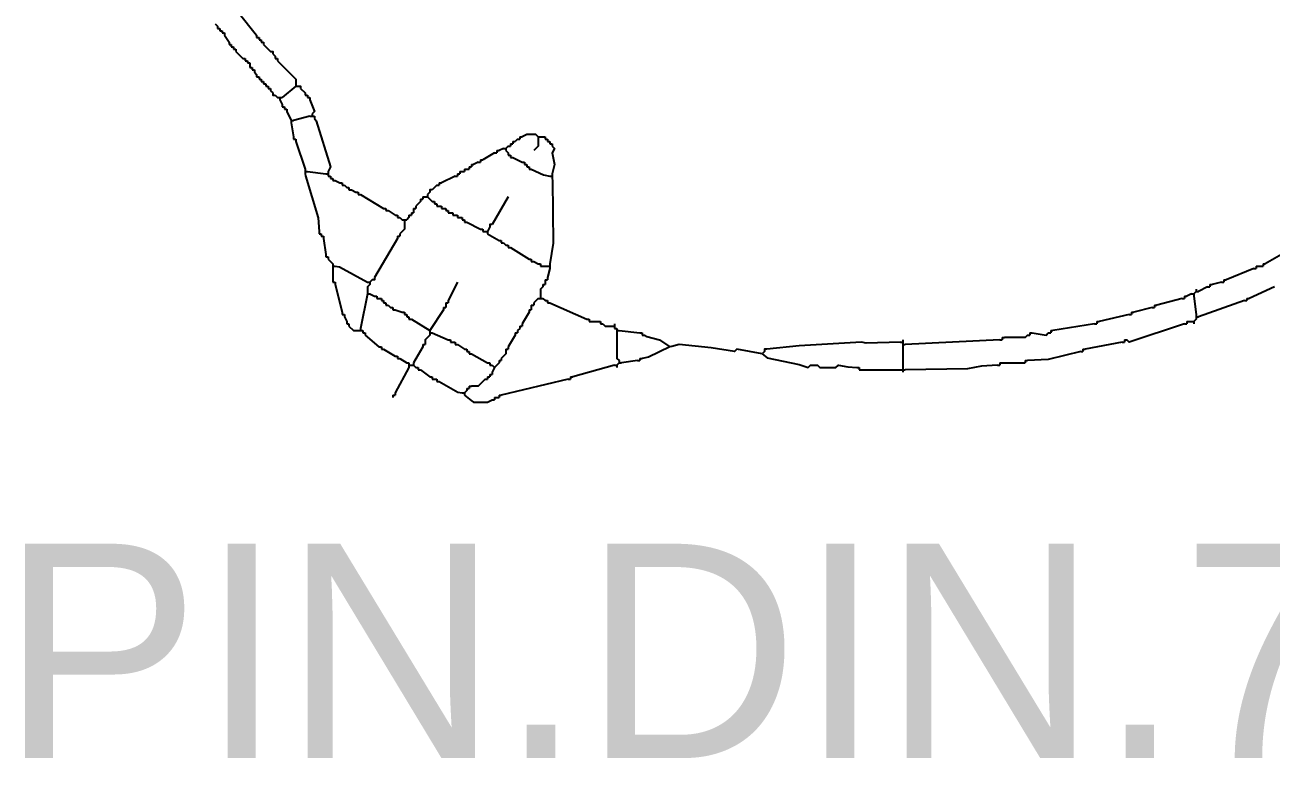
# Model space of a CAD drawing. Header units: millimetres. Extents: x -78 to 6757, y -2226 to 2184.
# Drawn here: x 1896.39 to 1931.27, y 1477.87 to 1498.48 of the extents above; entities that cross this region are included whole.
import ezdxf

# ---------------------------------------------------------------- set-up
doc = ezdxf.new("R2010")
doc.units = ezdxf.units.MM
doc.layers.add('LAYER_0', color=7, linetype='Continuous')
doc.styles.get("Standard").update_dxf_attribs({"font": 'TIMES.TTF'})
doc.linetypes.add('ZIPPED_TUBE', pattern='A,0.0001,-0.25,["~",Standard,S=1,R=0,X=-0.3,Y=-0.6],-0.25', length=0.5001)

# ---------------------------------------------------------------- blocks, each defined once
blk = doc.blocks.new('A$C31814A24')
at = {"color": 7, "linetype": 'Continuous'}
for points in [[(4.015, 7.8), (4.384, 7.338)], [(3.554, 7.569), (3.6, 7.523)], [(3.6, 7.523), (3.6, 7.477)], [(3.6, 7.477), (3.646, 7.477)], [(3.646, 7.477), (3.646, 7.43)], [(3.646, 7.43), (3.692, 7.43)], [(3.692, 7.43), (3.692, 7.384)], [(3.692, 7.384), (3.738, 7.384)], [(3.738, 7.384), (3.738, 7.338)], [(3.738, 7.338), (3.831, 7.2)], [(4.384, 7.338), (4.384, 7.292)], [(4.384, 7.292), (4.431, 7.292)], [(4.431, 7.292), (4.431, 7.246)], [(4.431, 7.246), (4.477, 7.246)], [(4.477, 7.246), (4.477, 7.2)], [(3.831, 7.2), (3.831, 7.154)], [(3.831, 7.154), (3.877, 7.154)], [(3.877, 7.154), (3.877, 7.107)], [(3.877, 7.107), (3.923, 7.107)], [(3.923, 7.107), (3.923, 7.061)], [(3.923, 7.061), (3.969, 7.061)], [(3.969, 7.061), (3.969, 7.015)], [(3.969, 7.015), (4.108, 6.877)], [(4.477, 7.2), (4.523, 7.2)], [(4.523, 7.2), (4.523, 7.154)], [(4.523, 7.154), (4.661, 7.015)], [(4.661, 7.015), (4.707, 7.015), (4.707, 6.969)], [(4.108, 6.877), (4.154, 6.877)], [(4.154, 6.877), (4.154, 6.83)], [(4.154, 6.83), (4.2, 6.83)], [(4.2, 6.83), (4.2, 6.784)], [(4.2, 6.784), (4.246, 6.784)], [(4.246, 6.784), (4.246, 6.738)], [(4.246, 6.738), (4.246, 6.692)], [(4.707, 6.969), (4.754, 6.923)], [(4.754, 6.923), (4.754, 6.877)], [(4.754, 6.877), (4.8, 6.877)], [(4.8, 6.877), (4.8, 6.83)], [(4.8, 6.83), (5.169, 6.461), (5.169, 6.369)], [(4.246, 6.692), (4.292, 6.692)], [(4.292, 6.692), (4.292, 6.646)], [(4.292, 6.646), (4.338, 6.646)], [(4.338, 6.646), (4.338, 6.6)], [(4.338, 6.6), (4.384, 6.554)], [(4.384, 6.554), (4.384, 6.507)], [(4.384, 6.507), (4.431, 6.507)], [(4.431, 6.507), (4.431, 6.461)], [(4.431, 6.461), (4.477, 6.461)], [(4.477, 6.461), (4.477, 6.415)], [(4.477, 6.415), (4.523, 6.415)], [(4.523, 6.415), (4.523, 6.369)], [(4.523, 6.369), (4.569, 6.369)], [(4.569, 6.369), (4.569, 6.323)], [(4.569, 6.323), (4.615, 6.323)], [(4.615, 6.323), (4.615, 6.277)], [(4.615, 6.277), (4.661, 6.277)], [(4.661, 6.277), (4.661, 6.23)], [(4.661, 6.23), (4.707, 6.184)], [(5.169, 6.323), (4.892, 6.092)], [(5.169, 6.369), (5.169, 6.323)], [(5.169, 6.323), (5.215, 6.323)], [(5.215, 6.323), (5.261, 6.323), (5.261, 6.277)], [(5.261, 6.277), (5.354, 6.184)], [(4.707, 6.184), (4.707, 6.138), (4.754, 6.138)], [(4.754, 6.138), (4.8, 6.092)], [(4.8, 6.092), (4.846, 6.092)], [(4.846, 6.092), (4.892, 6.092)], [(4.846, 6.092), (4.846, 6.046)], [(4.846, 6.046), (4.892, 5.954)], [(5.354, 6.184), (5.354, 6.138)], [(5.354, 6.138), (5.4, 6.138)], [(5.4, 6.138), (5.4, 6.092)], [(5.4, 6.092), (5.446, 6.092)], [(5.446, 6.092), (5.446, 6.046)], [(5.446, 6.046), (5.538, 5.815), (5.492, 5.769)], [(4.892, 5.954), (4.892, 5.907)], [(4.892, 5.907), (4.938, 5.907)], [(4.938, 5.907), (4.938, 5.861)], [(4.938, 5.861), (4.984, 5.861)], [(4.984, 5.861), (4.984, 5.815)], [(4.984, 5.815), (5.077, 5.631)], [(5.492, 5.769), (5.492, 5.723)], [(5.077, 5.631), (5.123, 5.631)], [(5.077, 5.631), (5.077, 5.584)], [(5.077, 5.584), (5.123, 5.307)], [(5.446, 5.723), (5.123, 5.631)], [(5.446, 5.723), (5.492, 5.723)], [(5.492, 5.723), (5.538, 5.723)], [(5.538, 5.723), (5.538, 5.677)], [(5.538, 5.677), (5.571, 5.626), (5.861, 4.707), (5.815, 4.615)], [(5.123, 5.307), (5.123, 5.261)], [(5.123, 5.261), (5.169, 5.261)], [(5.169, 5.261), (5.169, 5.215)], [(9.6, 5.261), (9.553, 5.215)], [(9.6, 5.261), (9.646, 5.261)], [(9.646, 5.307), (9.692, 5.307)], [(9.646, 5.307), (9.646, 5.261)], [(10.015, 5.307), (9.969, 5.354), (9.784, 5.354), (9.692, 5.307)], [(10.015, 5.261), (10.015, 5.123), (9.923, 5.031)], [(10.015, 5.307), (10.061, 5.307)], [(10.015, 5.307), (10.015, 5.261)], [(10.061, 5.307), (10.107, 5.307)], [(10.107, 5.307), (10.153, 5.307)], [(10.153, 5.307), (10.153, 5.261)], [(10.153, 5.261), (10.2, 5.261)], [(10.2, 5.261), (10.2, 5.215)], [(5.169, 5.215), (5.354, 4.661)], [(9.138, 4.984), (8.907, 4.846)], [(9.138, 4.984), (9.184, 4.984)], [(9.184, 5.031), (9.23, 5.031)], [(9.184, 5.031), (9.184, 4.984)], [(9.323, 5.077), (9.23, 5.031)], [(9.323, 5.077), (9.369, 5.077)], [(9.415, 5.123), (9.369, 5.077)], [(9.369, 5.077), (9.369, 5.031)], [(9.369, 5.031), (9.415, 4.984)], [(9.415, 5.123), (9.461, 5.123)], [(9.415, 4.984), (9.415, 4.938)], [(9.461, 5.169), (9.507, 5.169)], [(9.461, 5.169), (9.461, 5.123)], [(9.507, 5.215), (9.553, 5.215)], [(9.507, 5.215), (9.507, 5.169)], [(10.2, 5.215), (10.246, 5.215)], [(10.246, 5.215), (10.246, 5.169)], [(10.246, 5.169), (10.292, 5.169)], [(10.292, 5.169), (10.292, 5.123)], [(10.292, 5.123), (10.338, 5.077), (10.292, 4.984), (10.338, 4.754), (10.292, 4.569)], [(8.677, 4.754), (8.723, 4.754)], [(8.677, 4.754), (8.677, 4.707)], [(8.815, 4.8), (8.723, 4.754)], [(8.815, 4.8), (8.861, 4.8)], [(8.861, 4.846), (8.907, 4.846)], [(8.861, 4.846), (8.861, 4.8)], [(9.415, 4.938), (9.461, 4.938)], [(9.461, 4.938), (9.461, 4.892)], [(9.461, 4.892), (9.507, 4.892)], [(9.507, 4.892), (9.692, 4.8)], [(9.692, 4.8), (9.738, 4.8)], [(9.738, 4.8), (9.738, 4.754)], [(9.738, 4.754), (9.784, 4.754)], [(9.784, 4.754), (9.784, 4.707)], [(5.354, 4.661), (5.354, 4.615)], [(5.354, 4.615), (5.4, 4.615)], [(5.354, 4.615), (5.354, 4.569)], [(5.354, 4.569), (5.363, 4.527), (5.611, 3.689), (5.631, 3.415)], [(5.4, 4.615), (5.769, 4.569)], [(5.769, 4.569), (5.815, 4.569)], [(5.815, 4.615), (5.815, 4.569)], [(5.815, 4.569), (5.815, 4.523)], [(5.815, 4.523), (5.861, 4.523)], [(5.861, 4.523), (5.861, 4.477)], [(8.353, 4.523), (8.077, 4.384)], [(8.353, 4.523), (8.4, 4.523)], [(8.4, 4.569), (8.446, 4.569)], [(8.4, 4.569), (8.4, 4.523)], [(8.446, 4.615), (8.492, 4.615)], [(8.446, 4.615), (8.446, 4.569)], [(8.492, 4.615), (8.538, 4.615)], [(8.538, 4.661), (8.584, 4.661)], [(8.538, 4.661), (8.538, 4.615)], [(8.584, 4.661), (8.63, 4.661)], [(8.63, 4.707), (8.677, 4.707)], [(8.63, 4.707), (8.63, 4.661)], [(9.784, 4.707), (9.83, 4.707)], [(9.83, 4.707), (9.83, 4.661)], [(9.83, 4.661), (9.876, 4.661)], [(9.876, 4.661), (10.117, 4.547), (10.246, 4.523)], [(10.246, 4.523), (10.292, 4.523)], [(10.292, 4.569), (10.292, 4.523)], [(10.292, 4.523), (10.292, 4.477)], [(5.861, 4.477), (5.907, 4.477)], [(5.907, 4.477), (5.907, 4.431)], [(5.907, 4.431), (5.954, 4.431)], [(5.954, 4.431), (6.046, 4.384)], [(6.046, 4.384), (6.092, 4.384)], [(6.092, 4.384), (6.092, 4.338)], [(6.092, 4.338), (6.138, 4.338)], [(6.138, 4.338), (6.184, 4.292)], [(6.184, 4.292), (6.23, 4.292)], [(6.23, 4.292), (6.23, 4.246)], [(6.23, 4.246), (6.277, 4.246)], [(6.277, 4.246), (6.369, 4.2)], [(7.892, 4.246), (7.846, 4.246), (7.846, 4.2)], [(7.984, 4.338), (7.892, 4.246)], [(7.984, 4.338), (8.03, 4.338)], [(8.03, 4.384), (8.077, 4.384)], [(8.03, 4.384), (8.03, 4.338)], [(10.292, 4.477), (10.301, 4.435), (10.312, 3.182), (10.246, 2.769)], [(6.369, 4.2), (6.415, 4.2)], [(6.415, 4.2), (6.415, 4.154)], [(6.415, 4.154), (6.461, 4.154)], [(6.461, 4.154), (6.923, 3.877)], [(7.661, 4.015), (7.569, 3.923)], [(7.661, 4.061), (7.707, 4.061)], [(7.661, 4.061), (7.661, 4.015)], [(7.707, 4.108), (7.753, 4.108)], [(7.707, 4.108), (7.707, 4.061)], [(7.753, 4.108), (7.8, 4.108)], [(7.846, 4.2), (7.8, 4.154)], [(7.8, 4.154), (7.8, 4.108)], [(7.8, 4.108), (7.892, 4.015)], [(7.892, 4.015), (7.938, 4.015)], [(7.938, 4.015), (7.938, 3.969)], [(9.415, 4.108), (9.092, 3.554)], [(6.923, 3.877), (6.969, 3.877)], [(6.969, 3.877), (6.969, 3.831)], [(6.969, 3.831), (7.015, 3.831)], [(7.015, 3.831), (7.154, 3.738)], [(7.154, 3.738), (7.2, 3.738)], [(7.2, 3.738), (7.2, 3.692)], [(7.43, 3.738), (7.477, 3.738)], [(7.43, 3.738), (7.43, 3.692)], [(7.477, 3.784), (7.523, 3.784)], [(7.477, 3.784), (7.477, 3.738)], [(7.523, 3.877), (7.569, 3.877)], [(7.523, 3.877), (7.523, 3.831)], [(7.523, 3.831), (7.523, 3.784)], [(7.569, 3.923), (7.569, 3.877)], [(7.938, 3.969), (7.984, 3.969)], [(7.984, 3.969), (7.984, 3.923)], [(7.984, 3.923), (8.03, 3.923)], [(8.03, 3.923), (8.077, 3.923)], [(8.077, 3.923), (8.077, 3.877)], [(8.077, 3.877), (8.123, 3.877)], [(8.123, 3.877), (8.169, 3.877)], [(8.169, 3.877), (8.169, 3.831)], [(8.169, 3.831), (8.215, 3.831)], [(8.215, 3.831), (8.215, 3.784)], [(8.215, 3.784), (8.261, 3.784)], [(8.261, 3.784), (8.307, 3.784)], [(8.307, 3.784), (8.307, 3.738)], [(8.307, 3.738), (8.353, 3.738)], [(8.353, 3.738), (8.4, 3.738)], [(8.4, 3.738), (8.4, 3.692)], [(7.2, 3.692), (7.246, 3.692)], [(7.246, 3.692), (7.292, 3.646)], [(7.338, 3.6), (7.338, 3.461), (7.246, 3.369)], [(7.292, 3.646), (7.338, 3.646)], [(7.338, 3.646), (7.384, 3.646)], [(7.338, 3.646), (7.338, 3.6)], [(7.43, 3.692), (7.384, 3.646)], [(8.4, 3.692), (8.446, 3.692)], [(8.446, 3.692), (8.492, 3.692)], [(8.492, 3.692), (8.492, 3.646)], [(8.492, 3.646), (8.538, 3.646)], [(8.538, 3.646), (8.538, 3.6)], [(8.538, 3.6), (8.584, 3.6)], [(8.584, 3.6), (8.861, 3.461)], [(9.046, 3.508), (9, 3.415)], [(9.092, 3.554), (9.046, 3.554), (9.046, 3.508)], [(5.631, 3.415), (5.631, 3.369)], [(5.631, 3.369), (5.677, 3.369)], [(5.677, 3.369), (5.677, 3.323)], [(5.677, 3.323), (5.723, 3.323)], [(5.723, 3.323), (5.723, 3.277)], [(5.723, 3.277), (5.769, 2.954)], [(7.2, 3.277), (6.738, 2.492)], [(7.2, 3.323), (7.246, 3.323)], [(7.2, 3.323), (7.2, 3.277)], [(7.246, 3.369), (7.246, 3.323)], [(8.861, 3.461), (8.907, 3.461)], [(8.907, 3.461), (8.907, 3.415)], [(8.907, 3.415), (8.953, 3.415)], [(8.953, 3.415), (9, 3.415)], [(9, 3.415), (9, 3.369)], [(9, 3.369), (9.23, 3.231)], [(9.23, 3.231), (9.276, 3.231)], [(9.276, 3.231), (9.276, 3.184)], [(9.276, 3.184), (9.323, 3.184)], [(9.323, 3.184), (9.369, 3.138)], [(9.369, 3.138), (9.415, 3.138)], [(9.415, 3.138), (9.415, 3.092)], [(9.415, 3.092), (9.461, 3.092)], [(9.461, 3.092), (9.83, 2.861)], [(5.769, 2.954), (5.769, 2.908)], [(5.769, 2.908), (5.815, 2.908)], [(5.815, 2.908), (5.815, 2.861)], [(5.815, 2.861), (5.907, 2.769)], [(5.907, 2.769), (5.907, 2.723)], [(9.83, 2.861), (9.876, 2.861)], [(9.876, 2.861), (9.876, 2.815)], [(9.876, 2.815), (9.923, 2.815)], [(9.923, 2.815), (10.015, 2.769)], [(10.015, 2.769), (10.061, 2.769)], [(10.061, 2.769), (10.061, 2.723)], [(10.246, 2.769), (10.246, 2.723)], [(24.507, 2.769), (24.553, 2.769)], [(24.507, 2.769), (24.507, 2.723)], [(24.876, 2.954), (24.553, 2.769)], [(5.907, 2.723), (5.954, 2.723)], [(5.907, 2.723), (5.907, 2.677)], [(5.907, 2.677), (5.907, 2.446)], [(5.954, 2.723), (6.041, 2.709), (6.6, 2.4)], [(6.738, 2.492), (6.738, 2.446), (6.692, 2.446)], [(10.061, 2.723), (10.107, 2.723)], [(10.107, 2.723), (10.2, 2.723)], [(10.2, 2.723), (10.246, 2.723)], [(10.246, 2.677), (10.2, 2.492)], [(10.2, 2.492), (10.2, 2.446)], [(10.246, 2.723), (10.246, 2.677)], [(24.322, 2.677), (23.768, 2.446)], [(24.322, 2.677), (24.368, 2.677)], [(24.368, 2.723), (24.414, 2.723)], [(24.368, 2.723), (24.368, 2.677)], [(24.414, 2.723), (24.46, 2.723)], [(24.46, 2.723), (24.507, 2.723)], [(5.907, 2.446), (5.907, 2.4)], [(5.907, 2.4), (5.954, 2.4)], [(5.954, 2.4), (5.954, 2.354)], [(5.954, 2.354), (6.092, 1.8)], [(6.6, 2.4), (6.646, 2.4)], [(6.646, 2.354), (6.6, 2.308), (6.6, 2.215)], [(6.692, 2.446), (6.646, 2.4)], [(6.646, 2.4), (6.646, 2.354)], [(8.4, 2.4), (8.215, 2.031)], [(10.107, 2.308), (10.061, 2.261), (10.061, 2.123)], [(10.107, 2.354), (10.153, 2.354)], [(10.107, 2.354), (10.107, 2.308)], [(10.153, 2.446), (10.2, 2.446)], [(10.153, 2.446), (10.153, 2.4)], [(10.153, 2.4), (10.153, 2.354)], [(23.168, 2.261), (23.168, 2.215)], [(23.399, 2.308), (23.214, 2.215)], [(23.399, 2.308), (23.445, 2.308)], [(23.445, 2.354), (23.491, 2.354)], [(23.445, 2.354), (23.445, 2.308)], [(23.676, 2.4), (23.491, 2.354)], [(23.676, 2.4), (23.722, 2.4)], [(23.722, 2.446), (23.768, 2.446)], [(23.722, 2.446), (23.722, 2.4)], [(24.737, 2.308), (24.23, 2.077)], [(6.6, 2.169), (6.461, 1.477)], [(6.6, 2.215), (6.6, 2.169)], [(6.6, 2.169), (6.646, 2.169)], [(6.646, 2.169), (6.738, 2.123)], [(6.738, 2.123), (6.784, 2.123)], [(6.784, 2.123), (6.784, 2.077)], [(6.784, 2.077), (6.83, 2.077)], [(6.83, 2.077), (6.877, 2.077)], [(6.877, 2.077), (6.877, 2.031)], [(6.877, 2.031), (6.923, 2.031)], [(6.923, 2.031), (6.923, 1.985)], [(8.215, 2.031), (8.215, 1.985)], [(10.015, 2.077), (9.923, 1.985)], [(10.015, 2.077), (10.061, 2.077)], [(10.061, 2.123), (10.061, 2.077)], [(10.061, 2.077), (10.107, 2.077)], [(10.107, 2.077), (10.153, 2.031)], [(10.153, 2.031), (10.2, 2.031)], [(10.2, 2.031), (10.2, 1.985)], [(22.891, 2.077), (22.384, 1.938)], [(22.891, 2.077), (22.937, 2.077)], [(22.937, 2.123), (22.984, 2.123)], [(22.937, 2.123), (22.937, 2.077)], [(23.076, 2.169), (22.984, 2.123)], [(23.076, 2.169), (23.122, 2.169)], [(23.168, 2.215), (23.122, 2.169)], [(23.122, 2.169), (23.122, 2.123)], [(23.122, 2.123), (23.168, 1.754)], [(23.168, 2.215), (23.214, 2.215)], [(24.137, 2.031), (23.214, 1.708)], [(24.137, 2.031), (24.183, 2.031)], [(24.183, 2.077), (24.23, 2.077)], [(24.183, 2.077), (24.183, 2.031)], [(6.092, 1.8), (6.092, 1.754)], [(6.092, 1.754), (6.138, 1.754)], [(6.138, 1.754), (6.138, 1.708)], [(6.923, 1.985), (6.969, 1.985)], [(6.969, 1.985), (6.969, 1.938)], [(6.969, 1.938), (7.015, 1.938)], [(7.015, 1.938), (7.061, 1.892)], [(7.061, 1.892), (7.107, 1.892)], [(7.107, 1.892), (7.107, 1.846)], [(7.107, 1.846), (7.154, 1.846)], [(7.154, 1.846), (7.292, 1.8)], [(7.292, 1.8), (7.338, 1.8)], [(7.338, 1.8), (7.338, 1.754)], [(7.338, 1.754), (7.384, 1.754)], [(7.384, 1.754), (7.384, 1.708)], [(8.123, 1.846), (7.846, 1.431)], [(8.123, 1.892), (8.169, 1.892)], [(8.123, 1.892), (8.123, 1.846)], [(8.169, 1.985), (8.215, 1.985)], [(8.169, 1.985), (8.169, 1.938)], [(8.169, 1.938), (8.169, 1.892)], [(9.83, 1.8), (9.692, 1.569)], [(9.83, 1.846), (9.876, 1.846)], [(9.83, 1.846), (9.83, 1.8)], [(9.876, 1.938), (9.923, 1.938)], [(9.876, 1.938), (9.876, 1.892)], [(9.876, 1.892), (9.876, 1.846)], [(9.923, 1.985), (9.923, 1.938)], [(10.2, 1.985), (10.246, 1.985)], [(10.246, 1.985), (10.984, 1.661)], [(21.83, 1.754), (21.23, 1.615)], [(21.83, 1.754), (21.876, 1.754)], [(21.876, 1.8), (21.922, 1.8)], [(21.876, 1.8), (21.876, 1.754)], [(22.291, 1.892), (21.922, 1.8)], [(22.291, 1.892), (22.337, 1.892)], [(22.337, 1.938), (22.384, 1.938)], [(22.337, 1.938), (22.337, 1.892)], [(23.168, 1.754), (23.168, 1.708)], [(6.138, 1.708), (6.184, 1.615)], [(6.184, 1.615), (6.184, 1.569)], [(6.184, 1.569), (6.23, 1.569)], [(6.23, 1.569), (6.23, 1.523)], [(6.23, 1.523), (6.323, 1.431), (6.415, 1.431)], [(7.384, 1.708), (7.43, 1.708)], [(7.43, 1.708), (7.43, 1.661)], [(7.43, 1.661), (7.477, 1.661)], [(7.477, 1.661), (7.846, 1.431)], [(9.646, 1.523), (9.692, 1.523)], [(9.646, 1.523), (9.646, 1.477)], [(9.692, 1.569), (9.692, 1.523)], [(10.984, 1.661), (11.03, 1.661)], [(11.03, 1.661), (11.03, 1.615)], [(11.03, 1.615), (11.076, 1.615)], [(11.076, 1.615), (11.215, 1.615)], [(11.215, 1.615), (11.261, 1.615)], [(11.261, 1.615), (11.261, 1.569)], [(11.261, 1.569), (11.307, 1.569)], [(11.307, 1.569), (11.353, 1.523), (11.492, 1.523)], [(11.492, 1.523), (11.538, 1.523)], [(11.538, 1.569), (11.538, 1.523)], [(11.538, 1.523), (11.538, 1.477)], [(21.137, 1.569), (20.307, 1.431)], [(21.137, 1.569), (21.184, 1.569)], [(21.184, 1.615), (21.23, 1.615)], [(21.184, 1.615), (21.184, 1.569)], [(22.937, 1.569), (21.83, 1.2), (21.784, 1.246)], [(22.937, 1.569), (22.984, 1.569)], [(22.984, 1.615), (23.03, 1.615)], [(22.984, 1.615), (22.984, 1.569)], [(23.03, 1.615), (23.076, 1.615)], [(23.076, 1.615), (23.122, 1.615)], [(23.168, 1.661), (23.122, 1.615)], [(23.122, 1.615), (23.122, 1.569)], [(23.168, 1.708), (23.214, 1.708)], [(23.168, 1.708), (23.168, 1.661)], [(6.415, 1.431), (6.461, 1.431)], [(6.461, 1.477), (6.461, 1.431)], [(6.461, 1.431), (6.507, 1.431)], [(6.507, 1.431), (6.507, 1.385)], [(6.507, 1.385), (6.554, 1.385)], [(6.554, 1.385), (6.554, 1.338)], [(6.554, 1.338), (6.83, 1.108)], [(7.846, 1.338), (7.753, 1.246), (7.753, 1.2)], [(7.846, 1.431), (7.846, 1.385)], [(7.846, 1.385), (7.892, 1.385)], [(7.846, 1.385), (7.846, 1.338)], [(7.892, 1.385), (8.215, 1.246)], [(8.215, 1.246), (8.261, 1.246)], [(8.261, 1.246), (8.261, 1.2)], [(9.553, 1.338), (9.415, 1.108)], [(9.553, 1.385), (9.6, 1.385)], [(9.553, 1.385), (9.553, 1.338)], [(9.646, 1.477), (9.6, 1.431)], [(9.6, 1.431), (9.6, 1.385)], [(11.538, 1.477), (11.584, 1.477)], [(11.584, 1.477), (11.584, 1.431)], [(11.584, 1.431), (11.63, 1.431)], [(11.584, 1.431), (11.584, 1.385)], [(11.584, 1.385), (11.584, 0.877), (11.63, 0.831)], [(11.63, 1.431), (12.046, 1.385)], [(12.046, 1.385), (12.092, 1.385)], [(12.092, 1.385), (12.092, 1.338)], [(12.092, 1.338), (12.138, 1.338)], [(12.138, 1.338), (12.187, 1.312), (12.442, 1.245), (12.646, 1.108)], [(17.307, 1.246), (17.307, 1.2)], [(19.245, 1.246), (17.353, 1.154)], [(19.245, 1.246), (19.291, 1.246)], [(19.291, 1.292), (19.338, 1.292)], [(19.291, 1.292), (19.291, 1.246)], [(19.799, 1.338), (19.753, 1.292), (19.338, 1.292)], [(19.799, 1.338), (19.845, 1.338)], [(19.845, 1.385), (19.891, 1.385)], [(19.845, 1.385), (19.845, 1.338)], [(19.891, 1.385), (20.168, 1.338), (20.214, 1.385)], [(20.214, 1.385), (20.261, 1.385)], [(20.261, 1.431), (20.307, 1.431)], [(20.261, 1.431), (20.261, 1.385)], [(21.737, 1.246), (21.784, 1.246)], [(21.737, 1.246), (21.737, 1.2)], [(6.83, 1.108), (6.877, 1.108)], [(6.877, 1.108), (6.877, 1.061)], [(6.877, 1.061), (6.923, 1.061)], [(6.923, 1.061), (7.154, 0.923)], [(7.707, 1.108), (7.523, 0.785)], [(7.707, 1.154), (7.753, 1.154)], [(7.707, 1.154), (7.707, 1.108)], [(7.753, 1.2), (7.753, 1.154)], [(8.261, 1.2), (8.307, 1.2)], [(8.307, 1.2), (8.353, 1.2)], [(8.353, 1.2), (8.353, 1.154)], [(8.353, 1.154), (8.4, 1.154)], [(8.4, 1.154), (8.538, 1.061)], [(8.538, 1.061), (8.584, 1.061)], [(8.584, 1.061), (8.584, 1.015)], [(8.584, 1.015), (8.63, 1.015)], [(8.63, 1.015), (8.63, 0.969)], [(9.369, 1.015), (9.369, 0.969), (9.276, 0.877)], [(9.369, 1.061), (9.415, 1.061)], [(9.369, 1.061), (9.369, 1.015)], [(9.415, 1.108), (9.415, 1.061)], [(12.646, 1.108), (12.221, 0.901), (12.092, 0.877)], [(14.492, 0.969), (13.984, 1.061), (13.938, 1.015), (13.475, 1.086), (12.83, 1.154), (12.687, 1.117), (12.646, 1.108)], [(14.538, 1.015), (14.492, 0.969)], [(14.584, 1.061), (14.538, 1.061), (14.538, 1.015)], [(17.261, 1.2), (16.57, 1.178), (16.476, 1.2), (15.229, 1.129), (14.584, 1.061)], [(17.261, 1.2), (17.307, 1.2)], [(17.307, 1.2), (17.307, 1.154)], [(17.307, 1.154), (17.353, 1.154)], [(17.307, 1.154), (17.307, 1.108)], [(17.307, 1.108), (17.307, 0.692)], [(20.861, 1.015), (20.212, 0.851), (19.799, 0.831)], [(20.861, 1.015), (20.907, 1.015)], [(20.907, 1.061), (20.953, 1.061)], [(20.907, 1.061), (20.907, 1.015)], [(21.691, 1.2), (20.953, 1.061)], [(21.691, 1.2), (21.737, 1.2)], [(7.154, 0.923), (7.2, 0.923)], [(7.2, 0.923), (7.2, 0.877)], [(7.2, 0.877), (7.246, 0.877)], [(7.246, 0.877), (7.384, 0.785)], [(7.384, 0.785), (7.43, 0.785)], [(7.43, 0.785), (7.43, 0.738)], [(7.523, 0.785), (7.523, 0.738)], [(8.63, 0.969), (8.677, 0.969)], [(8.677, 0.969), (9, 0.785)], [(9, 0.785), (9.046, 0.785)], [(9.046, 0.785), (9.046, 0.738)], [(9.23, 0.785), (9.138, 0.692)], [(9.23, 0.831), (9.276, 0.831)], [(9.23, 0.831), (9.23, 0.785)], [(9.276, 0.877), (9.276, 0.831)], [(11.63, 0.785), (11.584, 0.738)], [(11.63, 0.831), (11.63, 0.785)], [(11.63, 0.785), (11.676, 0.785)], [(11.999, 0.831), (11.676, 0.785)], [(11.999, 0.831), (12.046, 0.831)], [(12.046, 0.877), (12.092, 0.877)], [(12.046, 0.877), (12.046, 0.831)], [(14.492, 0.969), (14.591, 0.888), (15.235, 0.752), (15.415, 0.692), (15.461, 0.738), (15.599, 0.738), (15.645, 0.692), (15.968, 0.692), (16.015, 0.738), (16.203, 0.71), (16.384, 0.692)], [(19.245, 0.785), (19.291, 0.785)], [(19.245, 0.785), (19.245, 0.738)], [(19.291, 0.785), (19.707, 0.785)], [(19.707, 0.785), (19.753, 0.785)], [(19.753, 0.831), (19.799, 0.831)], [(19.753, 0.831), (19.753, 0.785)], [(7.43, 0.692), (7.154, 0.185)], [(7.43, 0.738), (7.477, 0.738)], [(7.43, 0.738), (7.43, 0.692)], [(7.477, 0.738), (7.523, 0.738)], [(7.523, 0.738), (7.569, 0.692)], [(7.569, 0.692), (7.615, 0.692)], [(7.615, 0.692), (7.615, 0.646)], [(7.615, 0.646), (7.661, 0.646)], [(7.661, 0.646), (7.846, 0.508)], [(7.846, 0.508), (7.892, 0.508)], [(7.892, 0.508), (7.892, 0.462)], [(9, 0.508), (9.046, 0.508)], [(9, 0.508), (9, 0.462)], [(9.046, 0.738), (9.092, 0.738)], [(9.046, 0.554), (9.092, 0.554)], [(9.046, 0.554), (9.046, 0.508)], [(9.092, 0.738), (9.138, 0.692)], [(9.138, 0.692), (9.092, 0.6)], [(9.092, 0.6), (9.092, 0.554)], [(10.661, 0.508), (10.707, 0.508)], [(10.661, 0.508), (10.661, 0.462)], [(11.538, 0.738), (10.707, 0.508)], [(11.538, 0.738), (11.584, 0.738)], [(11.584, 0.738), (11.584, 0.692)], [(16.384, 0.692), (16.43, 0.692)], [(16.43, 0.692), (16.43, 0.646)], [(16.43, 0.646), (16.476, 0.646)], [(16.476, 0.646), (17.261, 0.646)], [(17.261, 0.646), (17.307, 0.646)], [(17.307, 0.692), (17.307, 0.646)], [(17.307, 0.646), (17.353, 0.646)], [(17.307, 0.646), (17.307, 0.6)], [(19.199, 0.738), (18.879, 0.719), (18.598, 0.668), (17.353, 0.646)], [(19.199, 0.738), (19.245, 0.738)], [(7.892, 0.462), (7.938, 0.462)], [(7.938, 0.462), (7.984, 0.462)], [(7.984, 0.462), (7.984, 0.415)], [(7.984, 0.415), (8.03, 0.415)], [(8.03, 0.415), (8.409, 0.203), (8.492, 0.185)], [(8.584, 0.277), (8.63, 0.277)], [(8.584, 0.277), (8.584, 0.231)], [(8.63, 0.323), (8.677, 0.323)], [(8.63, 0.323), (8.63, 0.277)], [(8.953, 0.462), (8.815, 0.323), (8.677, 0.323)], [(8.953, 0.462), (9, 0.462)], [(10.615, 0.462), (9.276, 0.138)], [(10.615, 0.462), (10.661, 0.462)], [(7.107, 0.138), (7.154, 0.138)], [(7.107, 0.138), (7.107, 0.092)], [(7.154, 0.185), (7.154, 0.138)], [(8.492, 0.185), (8.538, 0.185)], [(8.584, 0.231), (8.538, 0.185)], [(8.538, 0.185), (8.538, 0.138)], [(8.538, 0.138), (8.672, 0.037), (8.723, 0), (9, 0), (9.092, 0.046)], [(9.092, 0.046), (9.138, 0.046)], [(9.138, 0.092), (9.184, 0.092)], [(9.138, 0.092), (9.138, 0.046)], [(9.184, 0.092), (9.23, 0.092)], [(9.23, 0.138), (9.276, 0.138)], [(9.23, 0.138), (9.23, 0.092)]]:
    blk.add_lwpolyline(points, dxfattribs=at)
blk = doc.blocks.new('418000670')
at = {"layer": 'LAYER_0', "color": 7, "linetype": 'Continuous', "xscale": 1.400000000000006, "yscale": 1.399999999999999, "zscale": 1.4}
blk.add_blockref('A$C31814A24', (121.627, 24.318), dxfattribs=at)
at = {"layer": 'LAYER_0', "color": 7, "linetype": 'Continuous', "insert": (120.59, 20.355), "char_height": 6, "width": 590.65797, "attachment_point": 1}
blk.add_mtext('{\\fArial|b0|i0|c0|p32;PIN.DIN.7x1.5}', dxfattribs=at)

msp = doc.modelspace()

# ---------------------------------------------------------------- block references
at = {"linetype": 'ZIPPED_TUBE'}
msp.add_blockref('418000670', (1775.112, 1463.6), dxfattribs=at)

doc.saveas('drawing.dxf')
